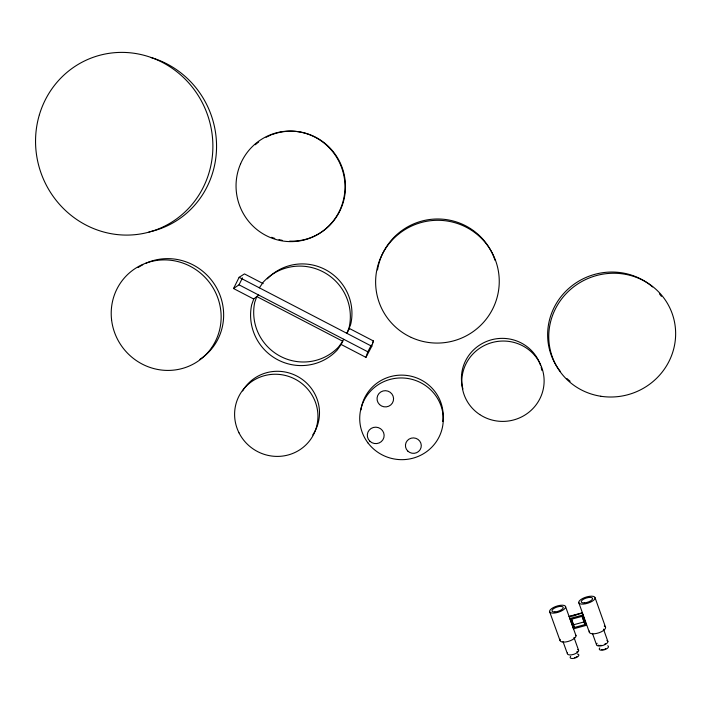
<?xml version="1.0" encoding="UTF-8"?>
<svg xmlns="http://www.w3.org/2000/svg" width="711" height="711" viewBox="0 0 711 711"><rect width="100%" height="100%" fill="white"/><g stroke="black" fill="none" stroke-linecap="round" stroke-linejoin="round"><path stroke-width="1.07" d="M258.644 295.029L253.729 299.02L251.65 304.886A50.188 49.441 39.7 0 0 277.61 359.713A50.188 49.441 39.7 0 0 337.147 350.096L341.156 344.48L365.943 357.375L371.782 346.284L373.471 340.996L349.323 328.438L346.95 333.37L349.137 327.478A50.188 49.441 39.7 0 0 323.336 271.975A50.188 49.441 39.7 0 0 263.328 282.08L259.355 287.822M365.943 357.375L367.8 351.794L371.409 344.924M348.612 329.913L350.754 324.127A49.228 48.517 40 0 0 325.931 269.922A49.228 48.517 40 0 0 267.318 278.836M341.156 344.48L343.68 339.254M253.729 299.02L233.537 288.524L239.136 277.308L244.468 273.904L263.15 283.618M233.537 288.524L239.012 284.818L242.478 277.868M372.44 342.96L373.471 340.996M569.013 616.419L582.398 612.766M582.202 613.113L569.387 616.606L569.884 618.552L573.555 628.808L586.415 625.316L582.202 613.113L586.415 625.316M572.79 616.028L575.972 615.157M569.884 618.552L582.753 615.042M571.395 618.65L573.59 624.773L584.193 621.894L584.949 624.596L574.292 627.484L571.351 619.272L582.016 616.366L584.949 624.596M239.136 277.308L371.782 346.284M239.012 284.818L367.8 351.794M563.023 641.606L567.342 653.613M549.541 611.451L559.921 640.273M565.645 606.83A8.408 3.137 -18.1 0 1 553.78 613.104A8.408 3.137 -18.1 0 1 553.362 607.55A8.408 3.137 -18.1 0 1 565.645 606.83L575.999 635.741M573.973 637.42L578.647 650.458M592.459 633.368L596.493 644.69M578.727 602.484L589.259 632.008M581.998 615.762L584.193 621.894M595.098 597.782A8.532 3.173 -17.5 0 1 583.207 604.101A8.532 3.173 -17.5 0 1 582.442 598.582A8.532 3.173 -17.5 0 1 595.098 597.782L605.603 627.404M603.488 629.137L607.878 641.509M573.59 624.773L574.292 627.484M573.048 626.818L573.555 628.808M570.133 381.274A63.11 60.995 -22 0 1 566.916 378.528M560.392 371.524A63.11 60.995 -22 0 1 567.991 289.155A63.11 60.995 -22 0 1 652.6 286.933M659.444 293.856A63.11 60.995 -22 0 1 661.443 296.38M462.932 388.988A40.589 39.612 -8.5 0 1 490.155 340.169A40.589 39.612 -8.5 0 1 540.529 365.33M541.142 367.329A40.589 39.612 -8.5 0 1 541.853 370.36M360.992 409.918A41.282 40.331 10 0 1 407.492 375.541A41.282 40.331 10 0 1 442.749 421.499M377.505 269.94A60.684 60.186 -19.1 0 1 432.679 219.192A60.684 60.186 -19.1 0 1 495.025 260.306M242.62 390.934A41.407 40.278 29.8 0 1 299.855 377.781A41.407 40.278 29.8 0 1 312.724 434.945M145.737 263.31A55.351 53.592 49.8 0 1 216.375 287.466A55.351 53.592 49.8 0 1 199.898 359.357M138.138 267.54A55.351 53.592 49.8 0 1 142.804 264.75M272.091 134.592A55.04 54.143 75.6 0 1 344.737 177.51A55.04 54.143 75.6 0 1 289.679 241.127M282.151 240.3A55.04 54.143 75.6 0 1 278.97 239.625M274.775 238.416A55.04 54.143 75.6 0 1 271.709 237.287M255.32 144.742A55.04 54.143 75.6 0 1 258.697 141.969M266.11 137.276A55.04 54.143 75.6 0 1 271.078 134.983M150.856 57.467A90.288 86.769 68.9 0 1 216.553 147.293A90.288 86.769 68.9 0 1 148.99 231.946M606.936 640.522A5.919 2.417 -17.1 0 1 606.11 643.935A5.919 2.417 -17.1 0 1 598.786 645.988A5.919 2.417 -17.1 0 1 597.098 643.268M577.776 649.445A5.884 2.409 -17.8 0 1 573.937 654.271A5.884 2.409 -17.8 0 1 567.494 652.92M604.252 626.035A8.505 3.377 -17.3 0 1 598.946 632.781A8.505 3.377 -17.3 0 1 589.428 631.057M575.652 634.941A8.381 3.333 -17.9 0 1 568.222 641.429A8.381 3.333 -17.9 0 1 560.144 639.313M605.639 643.579A4.79 1.955 -17.1 0 1 604.732 644.157M601.248 645.33A4.79 1.955 -17.1 0 1 600.111 645.446M599.115 645.401A4.79 1.955 -17.1 0 1 598.324 645.197M607.718 645.766A4.79 1.973 -17.1 0 1 607.052 648.548A4.79 1.973 -17.1 0 1 601.133 650.201A4.79 1.973 -17.1 0 1 599.755 647.979M577.456 654.058A4.533 1.866 -17.8 0 1 577.945 656.546A4.533 1.866 -17.8 0 1 572.142 658.51A4.533 1.866 -17.8 0 1 570.666 656.351M576.879 656.608A3.359 1.386 -17.8 0 1 576.221 657.026M575.457 657.382A3.359 1.386 -17.8 0 1 574.621 657.666M577.234 651.347A4.533 1.849 -17.8 0 1 576.843 651.925M605.728 648.636A3.493 1.44 -17.1 0 1 604.937 649.01M603.195 649.499A3.493 1.44 -17.1 0 1 601.639 649.543M256.787 296.549L254.742 302.308A49.335 48.624 39.9 0 0 280.241 356.229A49.335 48.624 39.9 0 0 338.783 346.755L342.72 341.236L256.787 296.549M600.759 396.249A63.741 61.59 -21.8 0 0 671.966 312.973A63.741 61.59 -21.8 0 0 563.876 296.149A63.741 61.59 -21.8 0 0 600.759 396.249M479.747 414.557A41.176 40.163 -8.2 0 0 544.004 383.984A41.176 40.163 -8.2 0 0 485.16 345.119A41.176 40.163 -8.2 0 0 479.747 414.557M411.242 337.423A61.866 61.342 -18.1 0 0 499.024 276.099A61.866 61.342 -18.1 0 0 402.044 231.528A61.866 61.342 -18.1 0 0 411.242 337.423M368.076 443.051A41.807 40.82 10.2 0 0 439.922 435.168A41.807 40.82 10.2 0 0 396.498 378.208A41.807 40.82 10.2 0 0 368.076 443.051M239.029 432.875A41.967 40.803 29.8 0 0 311.098 438.723A41.967 40.803 29.8 0 0 278.685 374.377A41.967 40.803 29.8 0 0 239.029 432.875M111.565 319.692A56.009 54.205 49.7 0 0 198.911 360.593A56.009 54.205 49.7 0 0 188.042 265.194A56.009 54.205 49.7 0 0 111.565 319.692M240.62 163.752A55.342 54.427 75.4 0 0 296.531 241.34A55.342 54.427 75.4 0 0 334.419 153.958A55.342 54.427 75.4 0 0 240.62 163.752M39.389 114.738A91.826 88.182 68.7 0 0 144.253 233.261A91.826 88.182 68.7 0 0 189.002 83.223A91.826 88.182 68.7 0 0 39.389 114.738M379.532 404.559A8.274 8.105 12.9 0 0 393.316 400.871A8.274 8.105 12.9 0 0 383.06 390.97A8.274 8.105 12.9 0 0 379.532 404.559M369.853 441.22A8.434 8.212 14.5 0 0 383.887 437.514A8.434 8.212 14.5 0 0 373.435 427.453A8.434 8.212 14.5 0 0 369.853 441.22M407.812 451.094A7.928 7.714 8.9 0 0 421.036 447.619A7.928 7.714 8.9 0 0 411.242 438.172A7.928 7.714 8.9 0 0 407.812 451.094M584.318 602.892A5.946 2.213 -17.5 0 0 592.61 598.493A5.946 2.213 -17.5 0 0 583.802 599.044A5.946 2.213 -17.5 0 0 584.318 602.892M554.9 611.931A5.91 2.204 -18.1 0 0 563.254 607.514A5.91 2.204 -18.1 0 0 554.624 608.021A5.91 2.204 -18.1 0 0 554.9 611.931"/></g></svg>
